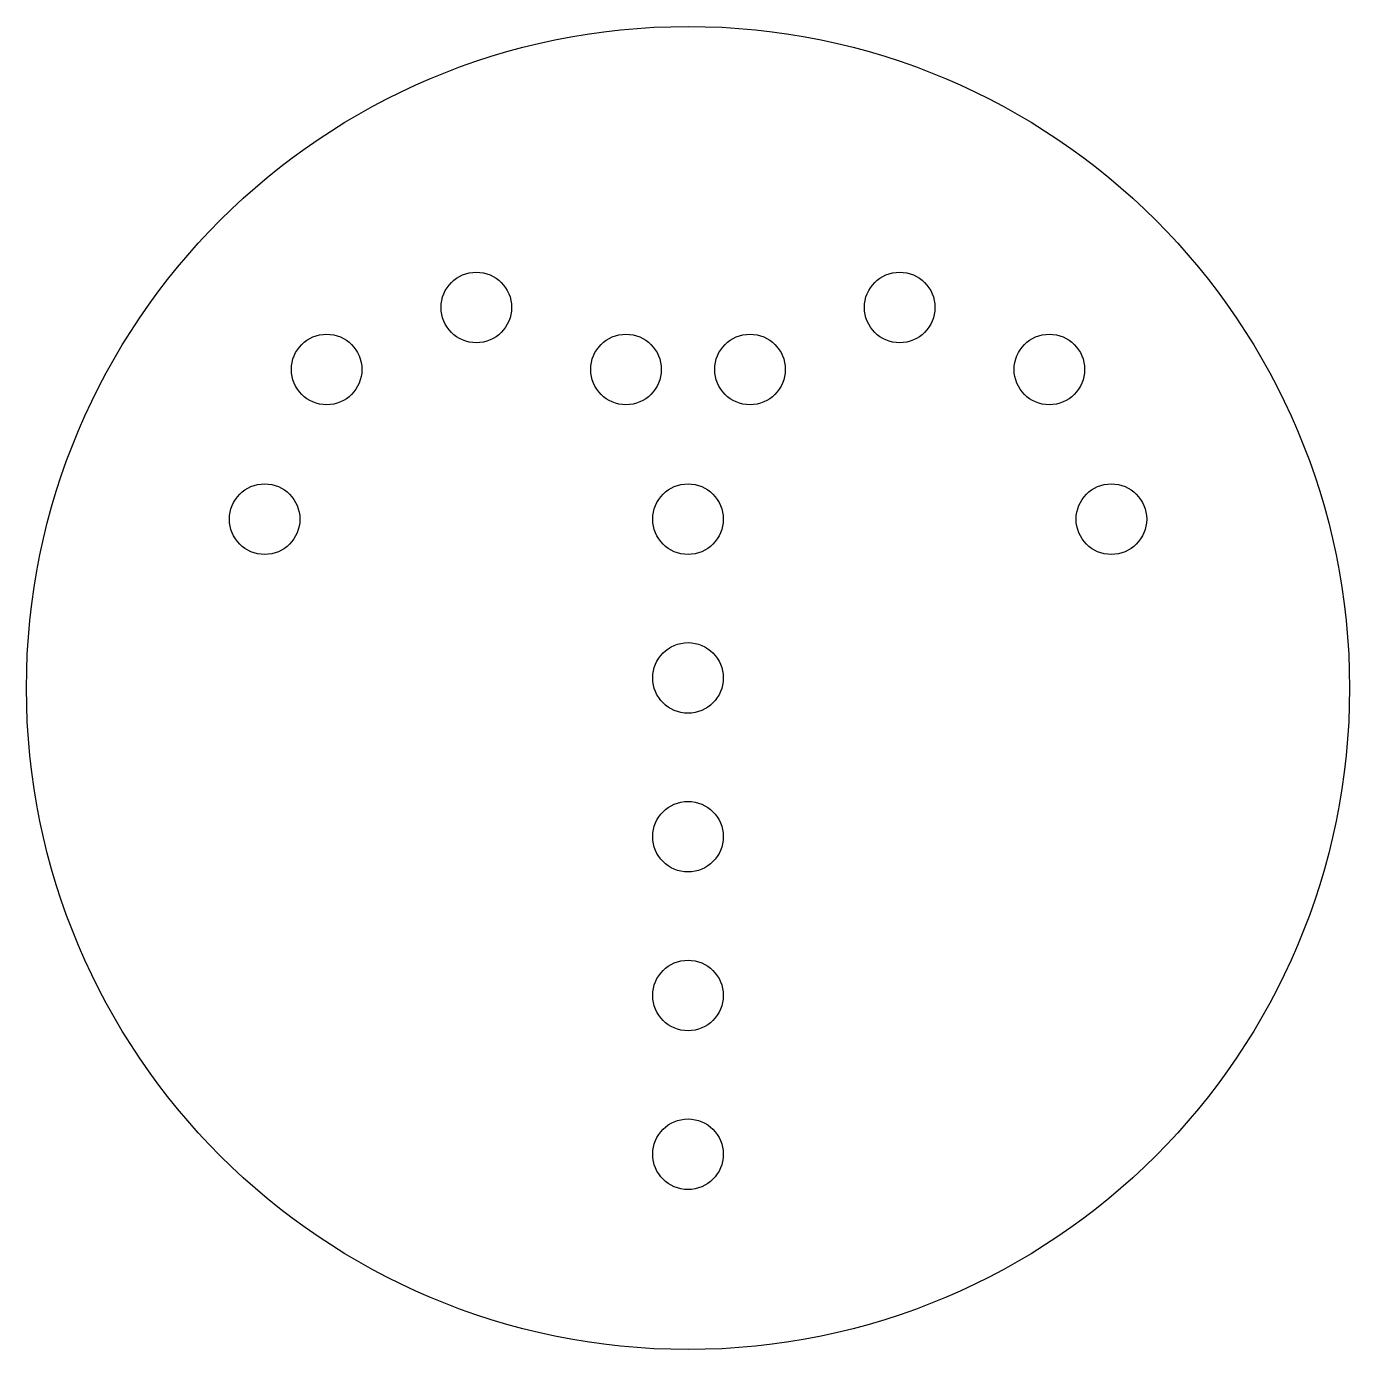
# Model space of a CAD drawing. Header units: metres. Extents: x -1.8 to 1.8, y -1.8 to 1.8.
import ezdxf

# ---------------------------------------------------------------- set-up
doc = ezdxf.new("R2010")
doc.units = ezdxf.units.M

msp = doc.modelspace()

# ---------------------------------------------------------------- linework, layer by layer
for centre, radius in [((0, 0), 1.8), ((-0.576, 1.0354), 0.096), ((0.576, 1.0354), 0.096), ((-0.9833, 0.8667), 0.096), ((-0.1687, 0.8667), 0.096), ((0.1687, 0.8667), 0.096), ((0.9833, 0.8667), 0.096), ((-1.152, 0.4594), 0.096), ((0, 0.4594), 0.096), ((1.152, 0.4594), 0.096), ((0, 0.0274), 0.096), ((0, -0.4046), 0.096), ((0, -0.8366), 0.096), ((0, -1.2686), 0.096)]:
    msp.add_circle(centre, radius)

doc.saveas('drawing.dxf')
